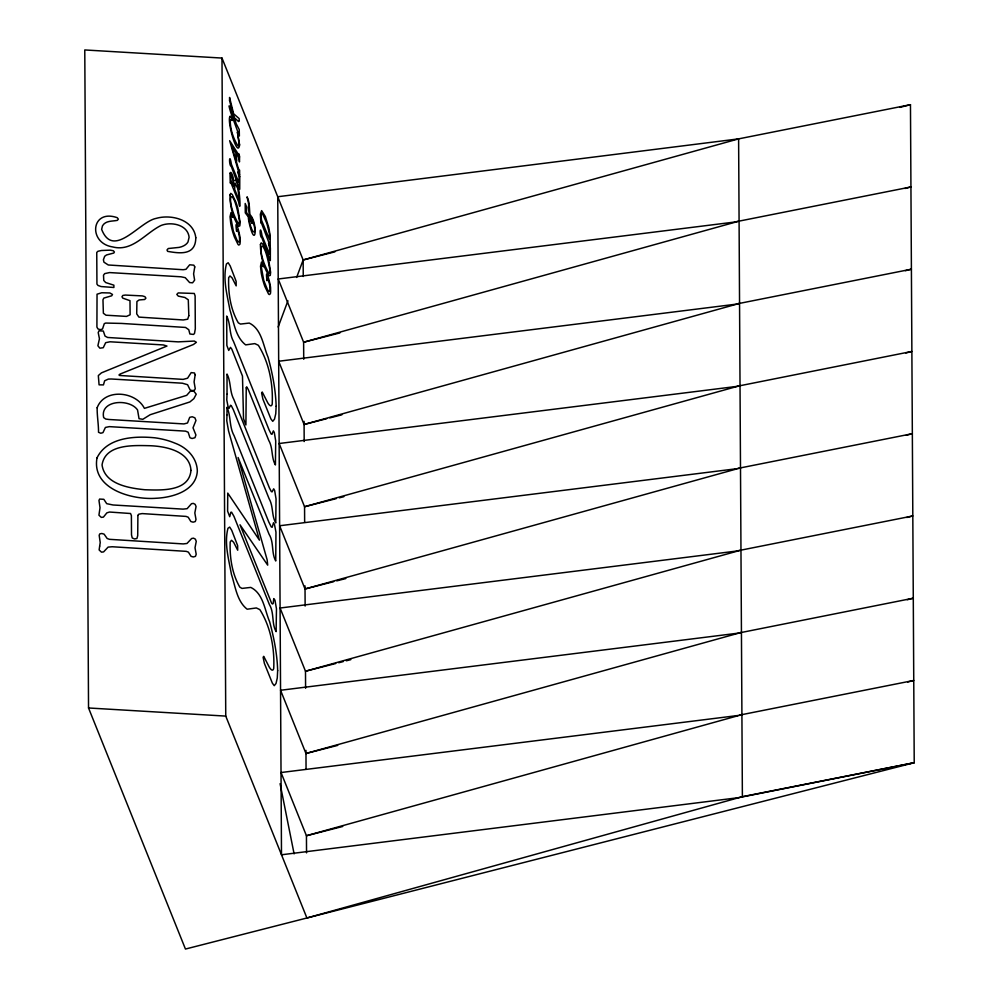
<?xml version="1.0" encoding="UTF-8"?>
<svg xmlns="http://www.w3.org/2000/svg" width="999" height="999" viewBox="0 0 999 999"><rect width="100%" height="100%" fill="white"/><g stroke="black" fill="none" stroke-linecap="round" stroke-linejoin="round"><path stroke-width="1.5" d="M278.159 327.01L287.937 300.774M296.628 277.447L303.147 259.965L221.99 58.067L84.778 49.95L88.536 707.979L185.452 949.05L914.222 762.712L910.464 104.683L738.611 138.873L277.734 196.741L281.493 854.782L738.498 797.677L914.222 762.712L742.294 796.702L306.905 917.994L225.749 716.096L221.99 58.067M303.246 276.486L303.147 259.965L738.611 138.873L742.382 796.902M739.085 221.129L303.621 342.22L303.721 359.29M735.714 304.233L278.671 361.251L304.083 424.475L739.56 303.384M740.022 385.639L304.558 506.73L304.645 522.24M736.65 468.731L279.62 525.761L305.032 588.973L740.496 467.882M740.971 550.137L305.494 671.228L305.594 688.299M907.242 599.75L913.286 598.201L737.587 633.241L280.557 690.272L305.969 753.483L741.433 632.392M741.907 714.647L306.443 835.738L306.543 852.871M303.147 259.965L334.877 251.848M899.887 107.38L910.464 104.683M339.872 332.942L303.621 342.22L278.209 278.996L735.239 221.978M904.894 188.486L910.938 186.938L736.3 221.678M304.083 424.475L326.748 418.681M329.77 417.907L341.858 414.81M905.356 270.729L911.4 269.193L736.775 303.933M336.288 498.613L304.558 506.73L279.146 443.506L736.176 386.488L911.875 351.448L905.831 352.984M339.31 497.839L343.843 496.678M305.032 588.973L333.728 581.643M336.75 580.869L345.816 578.546M906.305 435.239L912.349 433.691L737.712 468.444M335.714 663.511L305.494 671.228L280.082 608.016L737.125 550.986M338.736 662.737L343.269 661.575M346.291 660.801L350.824 659.64M906.767 517.494L912.811 515.946L738.186 550.699M305.969 753.483L337.699 745.379M342.694 826.473L306.443 835.738L281.031 772.527L738.061 715.496M907.716 682.005L913.76 680.456L739.123 715.197M88.536 707.979L225.749 716.096M280.082 783.666L294.106 853.883M304.071 421.366L304.183 441.546M305.007 585.876L305.132 606.056M305.956 750.386L306.056 769.005M239.76 176.611L239.735 189.273L231.306 166.433C228.734 165.884 229.221 150.749 231.406 164.348L238.911 182.705L239.073 177.223L237.949 171.791L239.76 176.611M270.367 247.914L270.329 260.577L261.913 237.75C259.328 237.2 259.815 222.053 262.013 235.664L269.518 254.008L269.68 248.526L268.556 243.094L270.367 247.914M239.298 198.339L239.198 200.424L234.665 189.385L234.94 182.904L237.787 188.536L239.298 198.339M233.704 184.89L233.591 186.438L230.919 180.232L230.931 175.087L232.705 178.646L233.704 184.89M239.61 144.855C237.612 159.628 226.086 118.881 230.282 116.096C231.606 118.906 234.49 122.215 230.245 119.605C230.007 128.696 233.117 138.037 237.824 145.729L238.724 145.642L239.011 143.319L237.412 131.955L239.61 144.855M248.876 216.621C250.749 236.201 259.465 237.737 251.448 217.108C249.001 215.959 251.748 221.89 252.347 223.551C249.425 220.03 248.801 211.825 248.564 206.481C249.176 203.346 247.29 199.226 247.065 196.815C249.837 201.636 249.363 211.738 250 214.623C258.229 223.077 255.719 252.035 248.963 221.94A11.563 2.11 75.7 0 1 248.301 216.82L245.292 212.874L245.192 203.471L246.84 207.43L246.403 212.163L248.876 216.621M260.976 215.197L261.526 220.304L269.48 239.41L269.393 233.441L266.858 223.389L262.687 214.123L261.501 213.511L260.976 215.197M260.964 221.79L260.889 222.964L260.352 214.211L261.638 210.627L265.359 216.546L268.868 227.822L270.167 235.776L270.205 245.929L260.964 221.79M239.56 156.868C239.373 169.143 239.797 155.432 236.638 154.258L236.513 161.264L235.826 152.897L231.88 146.628L238.461 168.806L239.61 170.217L239.623 175.275L229.645 140.697L238.037 153.734L238.749 154.608L239.111 154.058L239.56 156.868M230.757 216.983L233.291 230.981L236.938 240.022L238.349 241.995L239.223 241.795C240.672 238.798 237.225 225.512 236.576 231.256C234.166 213.162 240.709 236.601 240.097 239.398A17.845 3.247 75.7 0 1 239.847 244.343L238.823 245.08L238.062 244.518L234.44 237.1A17.245 3.134 75.7 0 1 232.567 231.306L232.018 229.258A14.848 2.697 75.7 0 1 230.732 223.326L230.045 216.733L231.006 212.562L233.004 217.307L231.306 215.622L230.757 216.983M261.226 266.483L263.761 280.482L267.407 289.51L268.831 291.496L269.693 291.296C271.154 288.299 267.707 275.012 267.045 280.756C264.635 262.662 271.191 286.101 270.567 288.898A17.845 3.247 75.7 0 1 270.329 293.843L269.293 294.568L268.544 294.018L264.91 286.601A17.245 3.134 75.7 0 1 263.049 280.806L262.487 278.758A14.848 2.697 75.7 0 1 261.201 272.827L260.514 266.233L261.476 262.05L263.486 266.808L261.775 265.122L261.226 266.483M246.241 387.837L245.904 424.962L243.519 418.693L242.482 376.074L231.818 349.163L230.469 347.377L228.721 350.424L226.848 345.404L226.686 316.059C230.769 323.926 229.071 333.591 233.529 341.496L269.131 430.032L271.191 434.028L271.978 434.303L273.376 430.869L274.3 432.492L275.712 440.921L275.412 464.947C271.104 457.567 273.189 448.027 268.768 440.459L248.376 389.71L246.678 386.813L246.241 387.837M226.998 414.797L226.761 420.691L228.534 430.831L259.44 540.147L227.747 493.094L227.61 511.163L229.72 516.708L230.794 512.312L231.581 512.187L233.966 516.371L269.418 604.582C274.438 612.887 271.453 623.526 276.111 631.643L276.473 608.803L274.962 600.187L273.763 598.601L273.189 603.421L272.577 604.008L271.653 603.309L240.01 524.787L267.695 565.134L267.158 559.89L238.087 457.505L269.056 534.203C274.151 542.432 271.191 552.822 275.736 560.988L275.961 532.142L274.475 524.45L273.501 522.739L272.19 527.26L271.303 526.96L268.856 522.14L234.066 435.614C229.121 426.835 231.069 416.121 226.985 407.317L226.998 414.797M229.982 173.289L230.27 183.042L230.744 182.342L238.649 201.823C241.358 219.018 239.822 181.643 235.377 180.332C233.017 180.694 234.016 182.43 233.117 177.647C232.942 176.548 231.081 170.03 229.982 173.289M239.51 221.141L239.236 223.626L238.361 223.739C223.801 197.814 232.655 180.007 239.51 221.141M269.98 270.642L269.705 273.127L268.843 273.239C254.283 247.315 263.124 229.495 269.98 270.642M229.945 195.067C230.045 205.831 232.542 217.37 238.686 226.273L239.797 225.849L240.16 222.827L237.837 208.341A17.108 3.109 75.7 0 0 235.826 201.96L232.28 194.555L230.744 193.356L229.945 195.067M227.023 394.255L226.773 399.962L227.997 406.406L229.058 408.379L230.507 405.257L231.306 405.681L233.391 409.852L269.118 498.726C273.476 506.206 271.466 515.646 275.749 522.927L276.049 498.901L274.638 490.472L273.676 488.798L272.115 491.845L271.353 491.62L269.455 488.012L233.866 399.475C229.495 391.558 231.119 381.893 227.023 374.038L227.023 394.255M260.427 244.555C260.527 255.332 263.024 266.87 269.168 275.774L270.279 275.349L270.629 272.327L268.319 257.842A17.108 3.109 75.7 0 0 266.296 251.461L262.749 244.056L261.214 242.857L260.427 244.555M276.149 406.256L275.761 413.698L274.5 419.168L272.739 421.341L270.866 418.856L262.887 399.076L261.613 392.994L262.225 391.983L267.782 402.847A26.836 4.883 75.7 0 0 272.215 404.096C273.189 383.991 269.131 362.475 258.354 345.292L254.832 343.619L245.654 344.88C235.364 336.888 233.803 321.865 229.945 310.115C227.248 295.055 222.577 279.158 226.448 263.948L228.172 262.737L230.195 265.934L236.126 281.306L236.176 285.876L232.13 277.947L229.995 275.949L228.684 277.622C228.072 292.944 230.519 309.44 238.311 322.827L240.459 324.076L249.25 323.077C261.825 329.096 263.174 345.816 268.107 357.367C272.44 373.314 275.662 389.697 276.149 406.256M277.66 670.591L277.272 678.021L276.011 683.503L274.25 685.676L272.377 683.191L264.398 663.411L263.124 657.33L263.736 656.318L269.293 667.182A26.836 4.883 75.7 0 0 273.726 668.431C274.7 648.326 270.642 626.81 259.865 609.627L256.356 607.954L247.165 609.215C236.875 601.223 235.314 586.201 231.456 574.45C228.759 559.39 224.088 543.493 227.959 528.271L229.683 527.072L231.706 530.269L237.637 545.641L237.7 550.212L233.641 542.282L231.506 540.284L230.195 541.957C229.583 557.28 232.03 573.776 239.835 587.162L241.97 588.411L250.761 587.412C263.336 593.431 264.685 610.152 269.618 621.703C273.951 637.649 277.173 654.033 277.66 670.591M229.558 100.599L234.777 120.092C229.258 103.446 227.322 101.636 230.969 113.187L239.385 136.026L239.223 129.558L236.051 123.489L234.653 117.957L238.524 121.528L239.285 121.079L239.148 118.581L233.616 113.761L229.57 97.452L229.558 100.599M97.153 407.754C97.015 415.959 98.601 424.213 98.526 432.28L100.762 433.241L102.959 432.642L105.407 427.447L109.316 426.635L185.539 431.143L188.149 432.23L189.947 437.749L192.095 438.486L194.967 437.724L195.916 434.977L193.007 427.822L195.966 420.479L194.892 417.807L192.233 416.77L189.723 417.32L187.525 422.977L183.953 423.926L109.003 419.493L105.757 419.043L103.684 417.619C99.575 400.012 129.608 398.251 137.55 409.977L139.048 418.706L142.82 419.305L150.175 414.722L189.86 401.96L193.868 398.663L196.216 394.23L193.906 391.233L190.347 391.183L186.701 395.342L144.405 408.366C135.777 391.108 104.42 388.136 97.153 407.754M137.899 515.422L137.712 535.601L136.938 538.473L134.565 538.961L132.243 537.986L131.506 534.902L131.393 515.596L130.544 513.511L109.553 512.037L106.881 512.849L103.397 517.132L101.299 517.395L98.926 515.184L100.025 507.779L98.976 500.487L99.625 499.063L103.834 499.313L106.706 503.671L113.024 504.982L183.054 509.128L187.125 508.678L191.508 503.696L193.331 503.396L195.167 504.358L196.054 506.555L194.83 512.974L195.991 519.418L195.28 521.565L193.107 522.165L190.871 521.528L188.199 517.207L186.026 516.408L142.133 513.586L138.799 514.185L137.899 515.422M188.823 315.696L187.7 319.193L183.229 319.967L138.898 317.108L136.713 313.873L136.913 301.511L139.136 299.95L144.68 299.5L145.904 298.152L144.905 296.666L142.37 295.904L125.312 295.067L122.852 295.442L121.99 296.74L122.765 298.127L129.982 300.674L130.12 314.772L126.523 316.408L105.994 315.209L103.372 313.249L102.972 299.762L103.834 298.089L111.726 295.779L112.487 294.468L109.878 292.969L101.736 292.757L97.04 294.205L96.915 327.06L97.902 328.871L100.175 329.695L102.497 329.033L104.283 323.626L105.757 323.064L121.478 323.426L185.552 327.447L188.774 329.72L189.872 333.978L193.406 334.44L194.48 333.541L195.305 328.858L195.117 295.941L194.268 293.469L178.209 292.919L176.811 294.405L178.309 296.129L184.877 297.477L188.287 299.812L188.823 315.696M190.971 470.429C189.098 491.945 160.702 490.234 144.93 489.747C128.983 488.136 104.67 484.265 102.048 464.922C105.32 443.768 133.766 445.392 149.962 445.716C165.547 446.278 189.86 451.048 190.971 470.429M195.167 374.725L194.081 381.918L195.255 388.723L194.468 390.234L192.083 390.609L190.11 389.885L187.587 384.715L182.355 383.204L111.289 378.996L108.354 379.083L104.658 380.769L103.446 384.902L99.076 384.84L98.327 375.574L101.448 372.864L166.958 346.054L163.337 344.942L110.027 341.783L105.657 342.682L103.259 347.727L99.85 348.189L97.89 345.754L99.45 338.786L98.214 332.58L99.001 330.806L103.309 331.056L105.045 336.101L107.63 337.475L178.209 341.87L194.305 341.059L196.391 342.282L193.456 344.493L120.092 374.063L118.968 374.975L119.605 375.474L183.129 379.383L187.575 378.209L191.184 372.615L194.48 372.977L195.167 374.725M99.675 546.141L99.126 549.962L101.511 552.172L103.596 551.898L108.092 547.115L112.188 546.753L186.239 551.348L188.399 552.135L191.071 556.343L193.307 556.955L195.479 556.356L196.191 554.208L195.017 547.764L196.254 541.346L195.367 539.135L193.531 538.174L191.646 538.498L186.988 543.468L183.254 543.918L109.44 539.323L107.168 538.498L104.071 534.128L101.798 533.491L99.825 533.853L99.176 535.277L100.225 542.569L99.675 546.141M97.003 457.892C91.359 488.886 131.905 500.074 155.906 498.276C172.477 497.527 196.204 490.984 197.327 471.053C197.053 457.792 186.825 447.452 174.925 443.144A51.324 31.056 5.5 0 0 155.132 437.837C134.952 435.801 107.08 437.187 97.003 457.892M195.792 237.774C195.692 255.694 179.895 253.521 167.632 251.361L167.008 250L168.232 248.526L179.183 247.39A16.096 9.74 5.5 0 0 187.999 241.933L189.111 237.25C187.687 224.45 170.941 221.416 160.901 225.549C145.255 233.279 132.368 252.06 112.662 246.928C87.737 243.119 90.996 208.466 117.233 217.682L118.344 219.143L117.32 220.367C112.125 221.416 105.644 220.479 102.485 225.824L101.636 229.358C113.449 259.603 139.66 221.441 156.106 218.406C171.229 213.973 193.806 219.705 195.792 237.774M194.755 266.908L193.594 273.901L194.63 280.132L192.57 282.829L189.61 282.555L185.265 277.685L181.056 276.798L109.553 272.577L104.708 273.614L103.509 275.2L103.771 280.494L105.694 282.555L113.874 285.177L113.886 287.487L101.061 286.551L97.977 285.427L96.94 284.078L96.753 252.447L97.939 251.273L101.486 250.499L110.302 250.162L113.362 250.749L114.385 252.01L113.799 253.034L106.556 254.945L104.683 256.268L103.409 259.777L103.946 262.188L108.292 264.985L183.167 269.73L185.989 269.305L189.673 264.785L193.868 265.185L194.755 266.908"/></g></svg>
